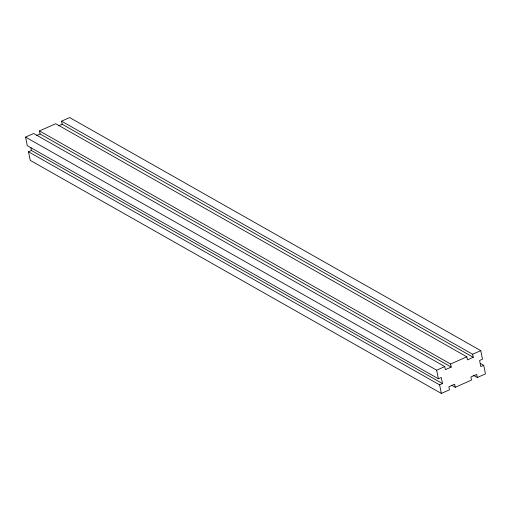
<?xml version="1.0" encoding="UTF-8"?>
<svg xmlns="http://www.w3.org/2000/svg" width="511" height="511" viewBox="0 0 511 511"><rect width="100%" height="100%" fill="white"/><g stroke="black" fill="none" stroke-linecap="round" stroke-linejoin="round"><path stroke-width="0.77" d="M442.507 383.582L31.414 150.496L28.507 151.78L439.607 384.866L442.507 383.582L441.274 377.469L438.374 378.753L27.275 145.667L25.55 137.101L33.675 133.505L444.774 366.585L445.394 369.645L451.194 367.077L450.574 364.017L39.481 130.931L55.737 123.732L466.83 356.819L467.45 359.878L473.25 357.304L472.637 354.251L61.537 121.164L69.662 117.568L480.762 350.648L482.493 359.22L479.586 360.504L480.819 366.617L483.725 365.333L485.45 373.899L477.325 377.495L473.154 375.138M36.473 135.594L40.094 133.991L451.194 367.077M58.529 125.827L62.15 124.224L473.25 357.304M25.55 137.101L436.65 370.188L444.774 366.585M450.574 364.017L466.83 356.819M472.637 354.251L480.762 350.648M28.507 151.78L30.238 160.352L441.338 393.432L449.463 389.836L448.85 386.776L454.649 384.208L455.263 387.268L471.519 380.069L470.906 377.009L476.706 374.442L477.325 377.495M480.251 363.366L483.725 365.333M451.794 385.294L455.263 387.268M436.65 370.188L438.374 378.753M439.607 384.866L441.338 393.432M61.537 121.164L62.15 124.224M39.481 130.931L40.094 133.991M30.794 147.443L31.414 150.496"/></g></svg>
